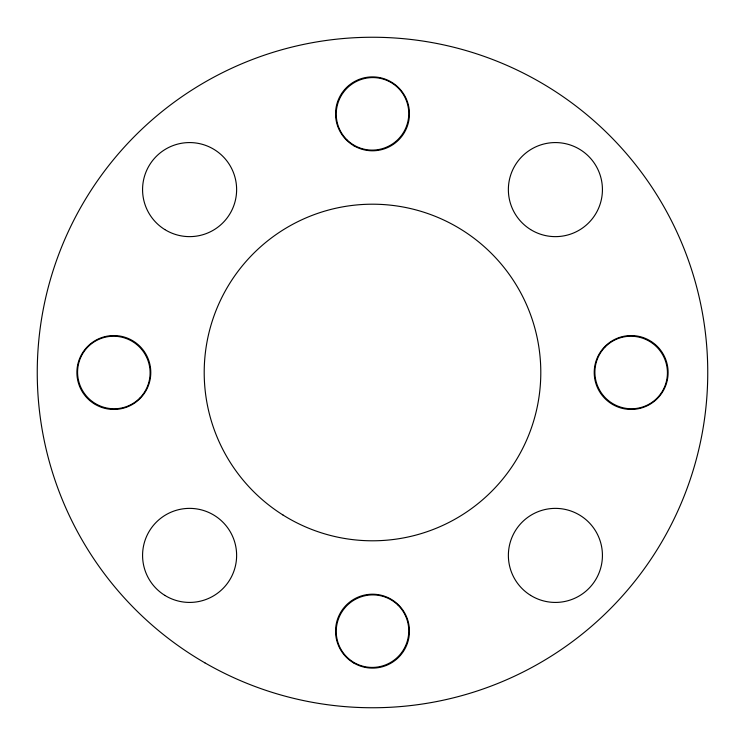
<?xml version="1.0" encoding="UTF-8"?>
<svg xmlns="http://www.w3.org/2000/svg" width="745" height="745" viewBox="0 0 745 745"><rect width="100%" height="100%" fill="white"/><g stroke="black" fill="none" stroke-linecap="round" stroke-linejoin="round"><path stroke-width="1.12" d="M283.081 515.074A168.296 168.296 0 0 0 540.684 378.656A168.296 168.296 0 0 0 293.735 223.77A168.296 168.296 0 0 0 283.081 515.074M204.875 662.836A335.25 335.25 0 0 0 707.75 372.5A335.25 335.25 0 0 0 204.875 82.164A335.25 335.25 0 0 0 204.875 662.836M530.617 229.572A47.028 47.028 0 0 0 602.407 191.074A47.028 47.028 0 0 0 533.178 148.153A47.028 47.028 0 0 0 530.617 229.572M164.822 229.572A47.028 47.028 0 0 0 236.603 191.074A47.028 47.028 0 0 0 167.374 148.153A47.028 47.028 0 0 0 164.822 229.572M164.822 595.367A47.028 47.028 0 0 0 236.603 556.878A47.028 47.028 0 0 0 167.374 513.957A47.028 47.028 0 0 0 164.822 595.367M530.617 595.367A47.028 47.028 0 0 0 602.407 556.878A47.028 47.028 0 0 0 533.178 513.957A47.028 47.028 0 0 0 530.617 595.367M354.024 663.162A36.952 36.952 0 0 0 409.452 631.164A36.952 36.952 0 0 0 354.024 599.157A36.952 36.952 0 0 0 354.024 663.162M95.36 404.498A36.952 36.952 0 0 0 150.788 372.5A36.952 36.952 0 0 0 95.36 340.502A36.952 36.952 0 0 0 95.36 404.498M354.024 145.843A36.952 36.952 0 0 0 409.452 113.836A36.952 36.952 0 0 0 354.024 81.838A36.952 36.952 0 0 0 354.024 145.843M612.688 404.498A36.952 36.952 0 0 0 668.107 372.5A36.952 36.952 0 0 0 612.688 340.502A36.952 36.952 0 0 0 612.688 404.498M139.604 398.258A36.533 36.16 45 0 0 139.408 346.937A36.533 36.16 45 0 0 88.078 346.742A36.533 36.16 45 0 0 88.273 398.063A36.533 36.16 45 0 0 139.604 398.258M346.742 139.604A36.533 36.16 -45 0 0 398.063 139.408A36.533 36.16 -45 0 0 398.258 88.078A36.533 36.16 -45 0 0 346.937 88.273A36.533 36.16 -45 0 0 346.742 139.604M605.396 346.742A36.533 36.16 45 0 0 605.592 398.063A36.533 36.16 45 0 0 656.922 398.258A36.533 36.16 45 0 0 656.727 346.937A36.533 36.16 45 0 0 605.396 346.742M398.258 605.396A36.533 36.16 -45 0 0 346.937 605.592A36.533 36.16 -45 0 0 346.742 656.922A36.533 36.16 -45 0 0 398.063 656.727A36.533 36.16 -45 0 0 398.258 605.396"/></g></svg>
